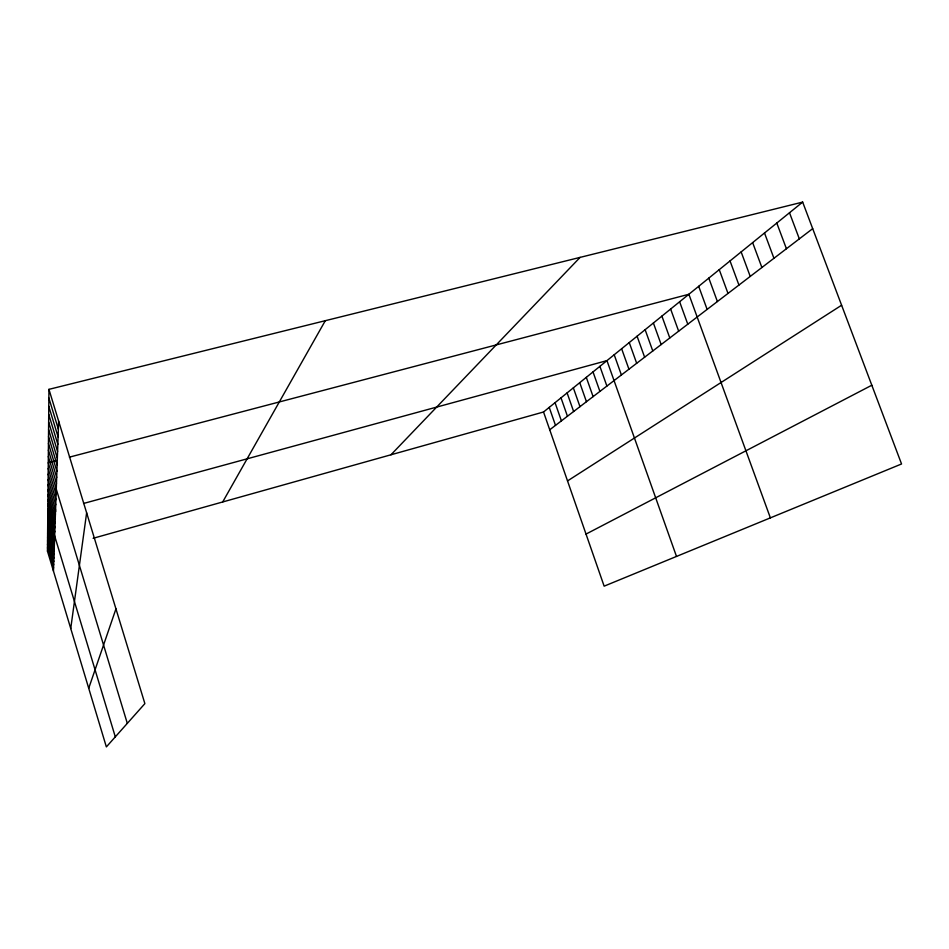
<?xml version="1.0" encoding="UTF-8"?>
<svg xmlns="http://www.w3.org/2000/svg" width="949" height="949" viewBox="0 0 949 949"><rect width="100%" height="100%" fill="white"/><g stroke="black" fill="none" stroke-linecap="round" stroke-linejoin="round"><path stroke-width="1.42" d="M48.945 389.351L144.877 703.624L106.359 746.91L47.45 551.096L48.945 389.351L802.664 202.09L901.55 463.978L604.145 586.162L543.54 411.996L802.664 202.09M53.452 571.073L58.636 421.107M70.736 628.511L86.632 512.816M88.72 688.298L115.956 608.855M222.695 501.962L325.305 320.691M390.964 454.785L580.1 257.381M549.732 429.79L812.688 228.65M567.526 480.918L841.609 305.234M586.019 534.085L871.811 385.235M47.45 551.096L54.152 549.222M93.121 538.297L543.54 411.996M55.896 511.013L47.806 513.231L115.303 736.851M83.548 503.468L606.957 360.62L676.495 556.434M56.715 460.479L48.269 462.709L127.308 723.363M69.396 457.157L688.879 294.261L770.374 517.869M789.497 212.742L799.331 238.863M776.792 223.039L786.424 248.745M764.514 232.991L773.945 258.282M752.64 242.612L761.893 267.499M741.145 251.924L750.232 276.42M730.03 260.928L738.939 285.068M719.247 269.658L728.002 293.431M708.808 278.116L717.397 301.533M698.689 286.313L707.124 309.386M679.626 301.758L687.776 324.19M670.635 309.042L678.654 331.165M661.904 316.112L669.792 337.951M653.398 323.004L661.168 344.546M645.13 329.694L652.782 350.964M637.087 336.207L644.62 357.204M629.258 342.553L636.672 363.277M621.631 348.734L628.938 369.197M614.205 354.76L621.393 374.962M599.898 366.338L606.886 386.065M593.018 371.913L599.91 391.403M586.304 377.358L593.101 396.611M579.744 382.661L586.446 401.7M573.35 387.844L579.969 406.658M567.111 392.91L573.635 411.51M561.013 397.845L567.443 416.231M555.046 402.673L561.405 420.858M549.234 407.394L555.497 425.377M48.862 398.022L58.364 429.162M48.79 406.362L58.091 436.884M48.719 414.369L57.842 444.322M48.648 422.068L57.592 451.463M48.577 429.482L57.355 458.343M48.506 436.611L57.13 464.963M48.446 443.491L56.904 471.333M48.387 450.123L56.691 477.489M48.328 456.528L56.489 483.421M48.209 468.509L56.098 494.536M48.162 474.12L55.92 499.732M48.114 479.553L55.754 504.773M48.067 484.809L55.576 509.649M48.019 489.909L55.422 514.382M47.972 494.856L55.256 518.961M47.925 499.66L55.101 523.409M47.889 504.31L54.959 527.727M47.841 508.83L54.817 531.914M47.758 517.49L54.532 539.934M47.723 521.642L54.401 543.789M47.687 525.675L54.271 547.526M47.652 529.601L54.14 551.155M47.616 533.433L54.022 554.702M47.58 537.146L53.903 558.142M47.545 540.776L53.785 561.5M47.509 544.299L53.678 564.774M47.486 547.751L53.571 567.965"/></g></svg>
